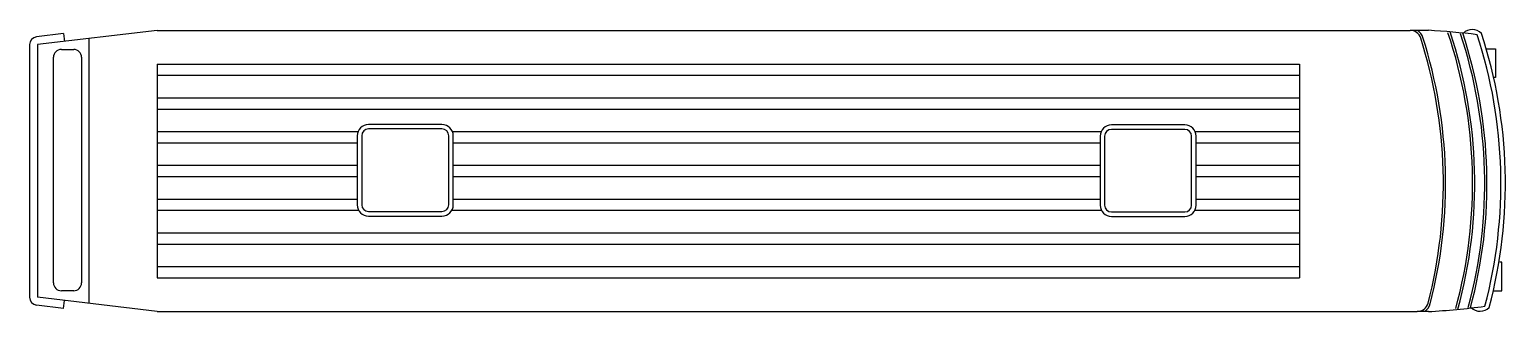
# Model space of a CAD drawing. Extents: x -6.6 to 6.5, y -1.3 to 1.3.
import ezdxf

# ---------------------------------------------------------------- set-up
doc = ezdxf.new("R2010")
doc.units = 0
doc.header["$LTSCALE"] = 0.75
doc.layers.get('0').update_dxf_attribs({"linetype": 'CONTINUOUS'})

msp = doc.modelspace()

# ---------------------------------------------------------------- linework, layer by layer
at = {"color": 0, "linetype": 'BYBLOCK'}
for p, q in [((-6.311, 1.214), (-6.552, 1.185)), ((-5.481, 1.243), (-6.543, 1.116)), ((-6.311, 1.214), (-6.303, 1.144)), ((-5.481, 1.243), (5.638, 1.243)), ((5.802, 1.243), (5.638, 1.243)), ((-6.613, 1.116), (-6.613, -1.13)), ((-6.543, 1.116), (-6.543, -1.13)), ((-6.331, 1.073), (-6.221, 1.073)), ((-6.086, 1.17), (-6.086, -1.185)), ((6.315, 1.08), (6.397, 1.08)), ((6.397, 1.08), (6.397, 0.825)), ((-6.401, -1.003), (-6.401, 1.003)), ((-6.151, 1.003), (-6.151, -1.003)), ((-5.481, 0.943), (4.656, 0.943)), ((-5.481, 0.943), (-5.481, -0.957)), ((4.656, 0.943), (4.656, -0.957)), ((-5.481, 0.843), (4.656, 0.843)), ((6.397, 0.825), (6.378, 0.825)), ((-5.481, 0.643), (4.656, 0.643)), ((-5.481, 0.543), (4.656, 0.543)), ((-2.953, 0.406), (-3.605, 0.406)), ((3.64, 0.402), (2.988, 0.402)), ((-5.481, 0.343), (-3.698, 0.343)), ((-3.705, 0.306), (-3.705, -0.308)), ((-3.665, 0.306), (-3.665, -0.308)), ((-2.953, 0.366), (-3.605, 0.366)), ((-2.893, -0.308), (-2.893, 0.306)), ((-2.859, 0.343), (2.897, 0.343)), ((-2.853, -0.308), (-2.853, 0.306)), ((2.888, 0.302), (2.888, -0.312)), ((2.928, 0.302), (2.928, -0.312)), ((3.64, 0.362), (2.988, 0.362)), ((3.7, -0.312), (3.7, 0.302)), ((3.732, 0.343), (4.656, 0.343)), ((3.74, -0.312), (3.74, 0.302)), ((-5.481, 0.243), (-3.705, 0.243)), ((-2.853, 0.243), (2.888, 0.243)), ((3.74, 0.243), (4.656, 0.243)), ((-5.481, 0.043), (-3.705, 0.043)), ((-2.853, 0.043), (2.888, 0.043)), ((3.74, 0.043), (4.656, 0.043)), ((-5.481, -0.057), (-3.705, -0.057)), ((-2.853, -0.057), (2.888, -0.057)), ((3.74, -0.057), (4.656, -0.057)), ((-5.481, -0.257), (-3.705, -0.257)), ((-2.853, -0.257), (2.888, -0.257)), ((3.74, -0.257), (4.656, -0.257)), ((-5.481, -0.357), (-3.692, -0.357)), ((-3.605, -0.368), (-2.953, -0.368)), ((-2.866, -0.357), (2.899, -0.357)), ((2.988, -0.372), (3.64, -0.372)), ((3.729, -0.357), (4.656, -0.357)), ((-3.605, -0.408), (-2.953, -0.408)), ((2.988, -0.412), (3.64, -0.412)), ((-5.481, -0.557), (4.656, -0.557)), ((-5.481, -0.657), (4.656, -0.657)), ((-5.481, -0.857), (4.656, -0.857)), ((6.454, -0.819), (6.435, -0.819)), ((6.454, -1.074), (6.454, -0.819)), ((-5.481, -0.957), (4.656, -0.957)), ((-5.481, -1.257), (-6.543, -1.13)), ((-6.221, -1.073), (-6.331, -1.073)), ((-6.311, -1.229), (-6.303, -1.159)), ((6.372, -1.074), (6.454, -1.074)), ((-6.311, -1.229), (-6.552, -1.2)), ((-5.481, -1.257), (5.702, -1.257)), ((5.802, -1.257), (5.702, -1.257))]:
    msp.add_line(p, q, dxfattribs=at)
for centre, radius, start, end in [((-6.543, 1.116), 0.07, 96.8199, 180), ((5.638, 1.143), 0.1, 17.6841, 90), ((5.638, 1.143), 0.12, 17.6841, 56.4427), ((1.685, -0.118), 4.269, 345.4909, 17.6841), ((5.371, -5.973), 7.229, 83.1428, 86.5845), ((1.964, -0.118), 4.229, 344.7288, 18.4726), ((1.964, -0.118), 4.249, 344.7288, 18.4726), ((2.072, -0.118), 4.229, 344.8907, 18.3227), ((2.072, -0.118), 4.249, 344.8907, 18.3227), ((6.191, 1.139), 0.112, 43.7078, 135.3734), ((2.196, -0.118), 4.249, 345.1065, 18.1199), ((2.196, -0.118), 4.289, 345.1065, 18.1199), ((-6.331, 1.003), 0.07, 90, 180), ((-6.221, 1.003), 0.07, 0, 90), ((1.685, -0.118), 4.249, 345.4909, 17.6841), ((-3.605, 0.306), 0.1, 90, 180), ((-2.953, 0.306), 0.1, 360, 90), ((2.988, 0.302), 0.1, 90, 180), ((3.64, 0.302), 0.1, 360, 90), ((-3.605, 0.306), 0.06, 90, 180), ((-2.953, 0.306), 0.06, 360, 90), ((2.988, 0.302), 0.06, 90, 180), ((3.64, 0.302), 0.06, 360, 90), ((-3.605, -0.308), 0.1, 180, 270), ((-3.605, -0.308), 0.06, 180, 270), ((-2.953, -0.308), 0.1, 270, 360), ((-2.953, -0.308), 0.06, 270, 360), ((2.988, -0.312), 0.1, 180, 270), ((2.988, -0.312), 0.06, 180, 270), ((3.64, -0.312), 0.1, 270, 360), ((3.64, -0.312), 0.06, 270, 360), ((-6.331, -1.003), 0.07, 180, 270), ((-6.221, -1.003), 0.07, 270, 0), ((-6.543, -1.13), 0.07, 180, 263.1801), ((5.702, -1.157), 0.1, 270, 345.4909), ((5.702, -1.157), 0.12, 303.5573, 345.4909), ((5.371, 5.958), 7.229, 273.4155, 277.4002), ((6.26, -1.143), 0.112, 224.6266, 316.2922)]:
    msp.add_arc(centre, radius, start, end, dxfattribs=at)

doc.saveas('drawing.dxf')
